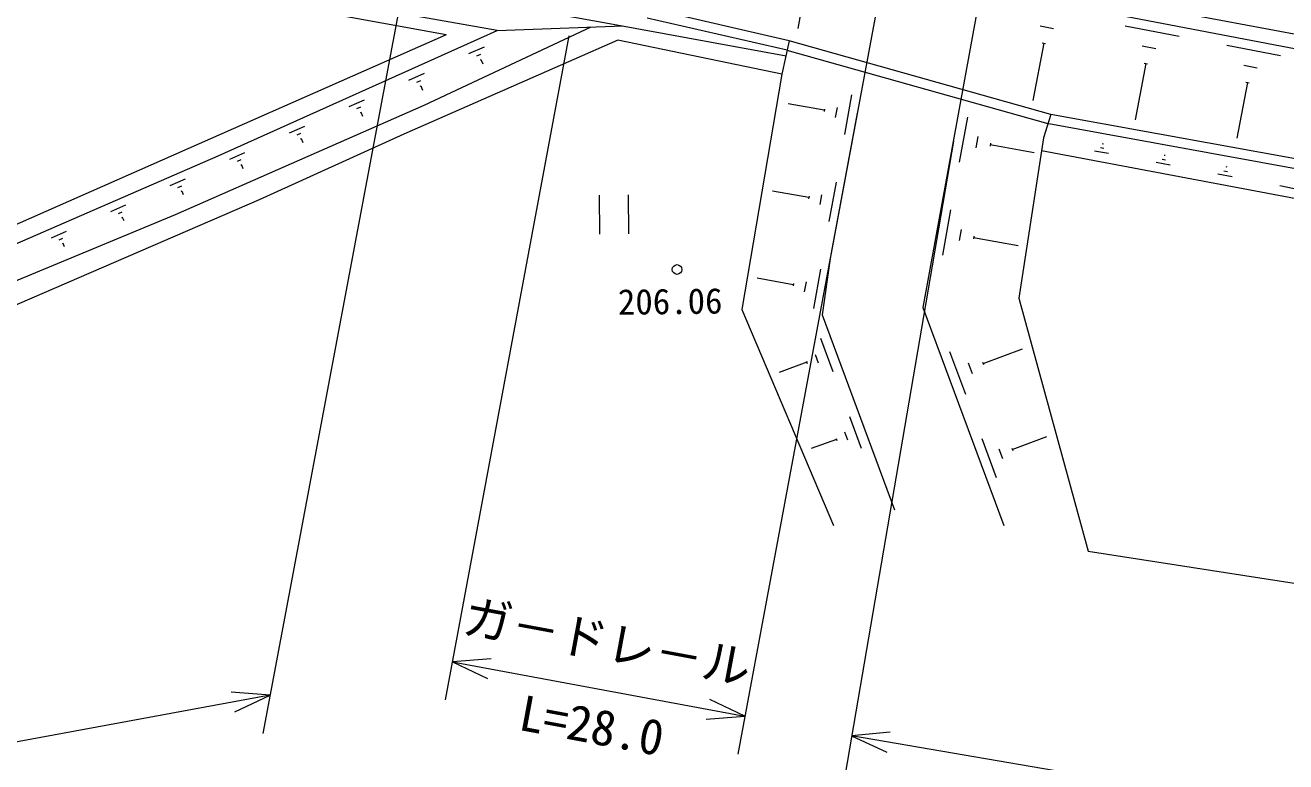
# Model space of a CAD drawing. Units: millimetres, scale not verified. Extents: x 40000 to 680000, y 20000 to 380000.
# Drawn here: x 299583 to 364546, y 259527 to 297514 of the extents above; entities that cross this region are included whole.
import ezdxf
from ezdxf.enums import TextEntityAlignment as Align

# ---------------------------------------------------------------- set-up
doc = ezdxf.new("R2010")
doc.units = ezdxf.units.MM
doc.header["$LTSCALE"] = 1000
doc.layers.add('S-BGD', color=7, linetype='Continuous', lineweight=13)
doc.styles.add('@ＭＳ ゴシック', font='')
doc.styles.add('ＭＳ ゴシック', font='')
doc.styles.get('@ＭＳ ゴシック').set_extended_font_data('@MS Gothic')
doc.styles.get('ＭＳ ゴシック').set_extended_font_data('MS Gothic')

msp = doc.modelspace()

# ---------------------------------------------------------------- linework, layer by layer
at = {"layer": 'S-BGD'}
for p, q in [((320161, 305393), (311830, 260993)), ((332238, 303207), (410943, 288447)), ((339839, 299730), (339404, 297347)), ((343581, 298991), (341060, 285477)), ((338960, 296711), (331742, 298371)), ((338848, 296224), (331630, 297884)), ((348605, 298095), (345848, 282951)), ((321272, 297018), (289739, 283089)), ((327599, 296971), (321229, 262724)), ((323897, 297233), (330404, 297477)), ((351889, 297477), (352573, 297346)), ((356268, 297486), (359057, 296950)), ((322447, 296046), (323254, 296402)), ((338958, 296703), (338580, 294997)), ((352433, 292914), (338958, 296703)), ((352073, 296591), (351505, 293630)), ((351988, 296608), (352159, 296575)), ((357153, 296449), (357850, 296315)), ((361512, 296479), (364275, 295948)), ((322856, 295938), (323058, 296027)), ((323039, 295729), (323089, 295751)), ((323064, 295740), (323159, 295524)), ((352297, 292433), (338849, 296214)), ((319357, 294683), (320159, 295037)), ((338580, 294997), (336518, 282848)), ((357341, 295545), (356782, 292636)), ((357254, 295562), (357428, 295528)), ((362389, 295451), (363079, 295318)), ((319764, 294575), (319964, 294664)), ((319945, 294368), (319995, 294390)), ((319970, 294379), (320062, 294171)), ((362575, 294555), (362023, 291681)), ((362488, 294572), (362661, 294539)), ((316274, 293322), (317069, 293673)), ((342170, 293926), (341806, 291885)), ((316677, 293215), (316876, 293303)), ((316857, 293010), (316907, 293031)), ((316882, 293021), (316971, 292820)), ((340764, 293124), (338894, 293457)), ((340775, 293188), (340752, 293060)), ((341421, 293270), (341330, 292760)), ((342460, 292981), (336311, 259919)), ((348143, 292765), (347722, 290453)), ((434158, 277513), (352343, 292422)), ((434449, 277968), (352433, 292914)), ((313196, 291964), (313986, 292313)), ((313596, 291858), (313794, 291945)), ((348679, 291772), (348574, 291194)), ((313775, 291654), (313824, 291675)), ((313800, 291664), (313885, 291472)), ((347420, 291526), (341837, 258892)), ((349333, 291429), (349307, 291284)), ((349320, 291356), (351583, 290944)), ((355177, 291155), (354998, 291188)), ((355151, 291382), (355106, 291391)), ((355128, 291387), (355132, 291406)), ((310123, 290609), (310908, 290955)), ((310521, 290503), (310717, 290590)), ((355405, 290889), (354688, 291024)), ((358588, 290289), (357861, 290426)), ((358356, 290558), (358175, 290592)), ((358329, 290789), (358284, 290798)), ((358307, 290793), (358313, 290826)), ((310699, 290300), (310748, 290322)), ((310723, 290311), (310805, 290126)), ((361780, 289687), (361043, 289826)), ((361546, 289960), (361361, 289994)), ((361518, 290194), (361472, 290202)), ((361495, 290198), (361504, 290244)), ((307056, 289255), (307835, 289599)), ((307451, 289151), (307646, 289237)), ((341367, 289425), (341004, 287390)), ((364982, 289083), (364236, 289224)), ((307628, 288949), (307676, 288971)), ((307652, 288960), (307730, 288783)), ((329162, 288756), (329184, 286740)), ((330696, 286757), (330673, 288773)), ((339964, 288625), (338101, 288957)), ((339976, 288689), (339953, 288562)), ((340620, 288771), (340530, 288262)), ((303995, 287905), (304768, 288246)), ((304387, 287801), (304581, 287886)), ((347273, 287988), (346849, 285656)), ((304562, 287601), (304611, 287622)), ((304586, 287611), (304661, 287442)), ((300939, 286556), (301707, 286895)), ((301329, 286453), (301521, 286538)), ((347814, 286986), (347708, 286403)), ((348474, 286640), (348447, 286495)), ((348460, 286568), (350751, 286151)), ((301502, 286255), (301550, 286276)), ((301526, 286265), (301598, 286104)), ((340566, 284929), (340204, 282899)), ((339166, 284131), (337310, 284462)), ((339177, 284195), (339155, 284068)), ((339821, 284277), (339730, 283769)), ((350787, 283435), (354368, 270388)), ((336518, 282848), (341231, 271708)), ((345848, 282951), (350011, 271711)), ((340569, 281368), (341204, 279653)), ((347220, 280686), (348033, 278490)), ((348944, 280076), (350985, 280832)), ((339858, 280129), (338434, 279602)), ((339838, 280183), (339877, 280076)), ((340293, 280534), (340451, 280106)), ((348184, 280107), (348387, 279558)), ((348919, 280145), (348969, 280008)), ((342065, 277328), (342666, 275705)), ((341392, 276156), (340095, 275676)), ((341373, 276207), (341411, 276105)), ((341804, 276539), (341954, 276134)), ((348884, 276194), (349625, 274193)), ((350454, 275638), (352230, 276296)), ((349762, 275666), (349947, 275166)), ((350431, 275701), (350478, 275576)), ((323589, 264846), (321595, 264691)), ((321595, 264691), (336677, 261886)), ((321595, 264691), (323400, 263829)), ((312199, 262959), (310205, 263118)), ((312199, 262959), (222043, 246343)), ((310393, 262100), (312199, 262959)), ((336677, 261886), (334872, 262748)), ((334683, 261730), (336677, 261886)), ((344166, 261048), (342174, 260863)), ((466026, 239675), (342174, 260863)), ((342174, 260863), (343991, 260027))]:
    msp.add_line(p, q, dxfattribs=at)
for points in [[(224191, 285305), (231359, 290604), (236268, 293854), (241483, 296584), (246914, 299046), (252796, 301087), (258722, 302567), (265637, 303943), (274009, 304831), (283046, 305069), (291783, 304490), (301870, 302707), (315890, 300112), (329876, 297575), (338800, 295933)], [(323897, 297233), (310747, 299582), (299136, 301773), (291774, 303171), (283261, 303656), (277480, 303822), (265756, 303225), (256946, 301674), (250492, 299800), (242699, 296479), (235692, 292993), (232021, 290725), (226789, 287226)], [(321272, 297018), (291793, 302379), (281979, 303110), (277043, 303112), (268656, 302727), (263724, 302294), (253876, 300121), (247714, 298105), (237722, 293201), (226681, 286107), (224666, 284012)], [(349796, 299239), (371197, 295127), (381151, 293401), (391328, 291562), (410908, 287932), (420699, 286033), (430856, 284279), (451316, 281156), (461327, 279825), (472882, 278468)], [(291513, 282944), (309528, 290784), (323897, 297233)], [(328737, 297415), (320118, 293367), (307312, 287743), (292895, 281761)], [(338580, 294997), (330120, 296740), (319088, 291897), (311635, 288502), (297360, 282330)], [(352433, 292914), (352053, 291710), (350787, 283435)], [(354368, 270388), (431336, 258421), (434716, 275424), (351949, 291032)], [(341060, 285477), (340654, 282577), (344381, 272516)]]:
    msp.add_lwpolyline(points, dxfattribs=at)
msp.add_circle((333178, 284916), 250, dxfattribs=at)
msp.add_open_spline([(497117, 295983), (495323, 295846), (494313, 295688), (492786, 296437), (491567, 297035), (491005, 297638), (490127, 298672), (489578, 299319), (489364, 299762), (489002, 300529), (488589, 301402), (488806, 302110), (488211, 302870), (487441, 303853), (486702, 304224), (485501, 304567), (484406, 304880), (483707, 304785), (482584, 304590), (481651, 304429), (481207, 304049), (480358, 303631), (479764, 303337), (479505, 302999), (478867, 302821), (477469, 302432), (476594, 302798), (475160, 302581), (472663, 302202), (471472, 300907), (468950, 300783), (466273, 300651), (464712, 300763), (462119, 301442), (458735, 302328), (457151, 303729), (454144, 305514), (452588, 306438), (452021, 307436), (450403, 308247), (447981, 309463), (446424, 309693), (443810, 310410), (439965, 311464), (437796, 312086), (433845, 312619), (431184, 312978), (429663, 312875), (426987, 313108), (424034, 313364), (422369, 313465), (419445, 313957), (417628, 314262), (416664, 314688), (414873, 315123), (411286, 315992), (409256, 316395), (405674, 317284), (403291, 317875), (401925, 318108), (399596, 318886), (397938, 319440), (397138, 320098), (395471, 320623), (391573, 321850), (389345, 322429), (385332, 323198), (383031, 323640), (381701, 323656), (379404, 324122), (376634, 324685), (375085, 325120), (372471, 326196), (371196, 326721), (370728, 327535), (369421, 327974), (367601, 328584), (366511, 329052), (364597, 328910), (362878, 328783), (362066, 328436), (360374, 327630)], degree=3, knots=[0, 0, 0, 0, 1, 1, 1, 2, 2, 2, 3, 3, 3, 4, 4, 4, 5, 5, 5, 6, 6, 6, 7, 7, 7, 8, 8, 8, 9, 9, 9, 10, 10, 10, 11, 11, 11, 12, 12, 12, 13, 13, 13, 14, 14, 14, 15, 15, 15, 16, 16, 16, 17, 17, 17, 18, 18, 18, 19, 19, 19, 20, 20, 20, 21, 21, 21, 22, 22, 22, 23, 23, 23, 24, 24, 24, 25, 25, 25, 26, 26, 26, 27, 27, 27, 27], dxfattribs=at)

# ---------------------------------------------------------------- texts
at = {"layer": 'S-BGD', "style": 'ＭＳ ゴシック'}
msp.add_text('206.06', height=1320, rotation=0.681, dxfattribs=at).set_placement((332822, 283272), align=Align.MIDDLE_CENTER)
msp.add_text('ガ－ドレ－ル', height=1833, rotation=349.464, dxfattribs=at).set_placement((329319, 264271), align=Align.BOTTOM_CENTER)
at = {"layer": 'S-BGD', "style": '@ＭＳ ゴシック'}
msp.add_text('L=28.0', height=1833, rotation=349.464, dxfattribs=at).set_placement((328953, 262305), align=Align.TOP_CENTER)

doc.saveas('drawing.dxf')
